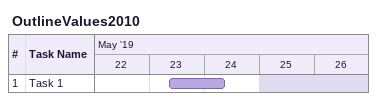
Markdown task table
OutlineValues2010

| ID | Task | Start | Finish |
|---|---|---|---|
| 1 | Task 1 | 2019-05-23 | 2019-05-24 |
